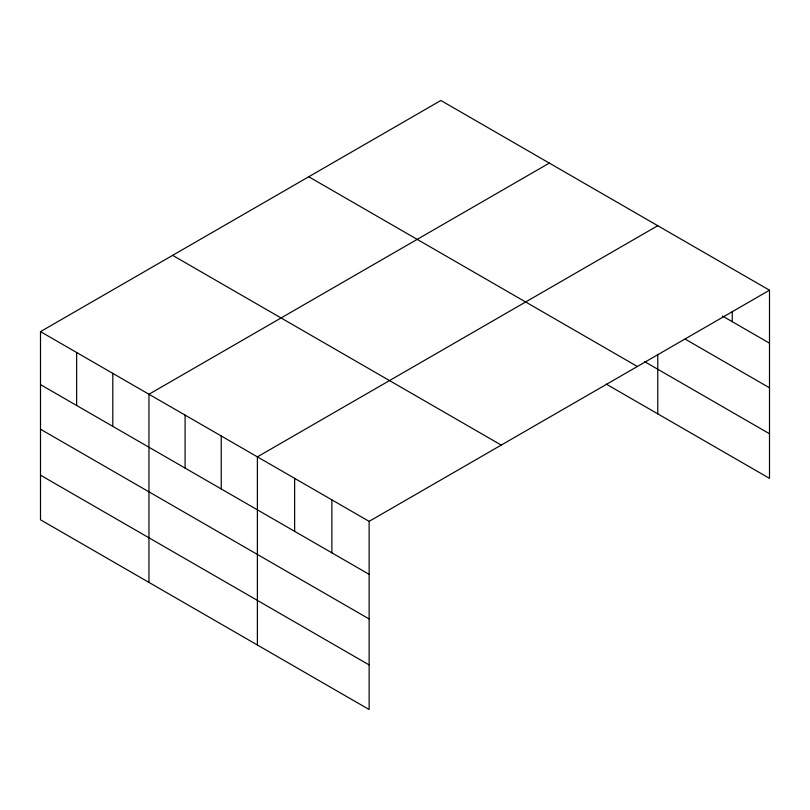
<?xml version="1.0" encoding="UTF-8"?>
<svg xmlns="http://www.w3.org/2000/svg" width="810" height="810" viewBox="0 0 810 810"><rect width="100%" height="100%" fill="white"/><g stroke="black" fill="none" stroke-linecap="round" stroke-linejoin="round"><path stroke-width="1.21" d="M769.5 290.213L440.873 100.48L40.5 331.634L40.5 519.787L369.127 709.519L369.127 521.367L769.5 290.213L769.5 478.366L606.285 384.132M549.322 163.094L148.949 394.247L148.949 582.4M657.771 225.706L257.388 456.86L257.388 645.013M722.399 315.991L769.5 343.187M685.149 339.096L769.5 387.798M644.618 361.655L769.5 433.755M308.752 176.762L637.379 366.495M172.621 255.352L501.248 445.085M40.5 331.634L369.127 521.367M40.5 384.618L369.127 574.341M40.5 429.219L369.127 618.951M40.5 475.176L369.127 664.909M732.26 311.597L732.26 321.681M657.771 354.345L657.771 413.859M331.877 499.861L331.877 552.835M294.637 478.366L294.637 531.34M221.241 435.993L221.241 488.967M185.095 415.115L185.095 468.099M112.793 373.38L112.793 426.354M76.646 352.512L76.646 405.486"/></g></svg>
